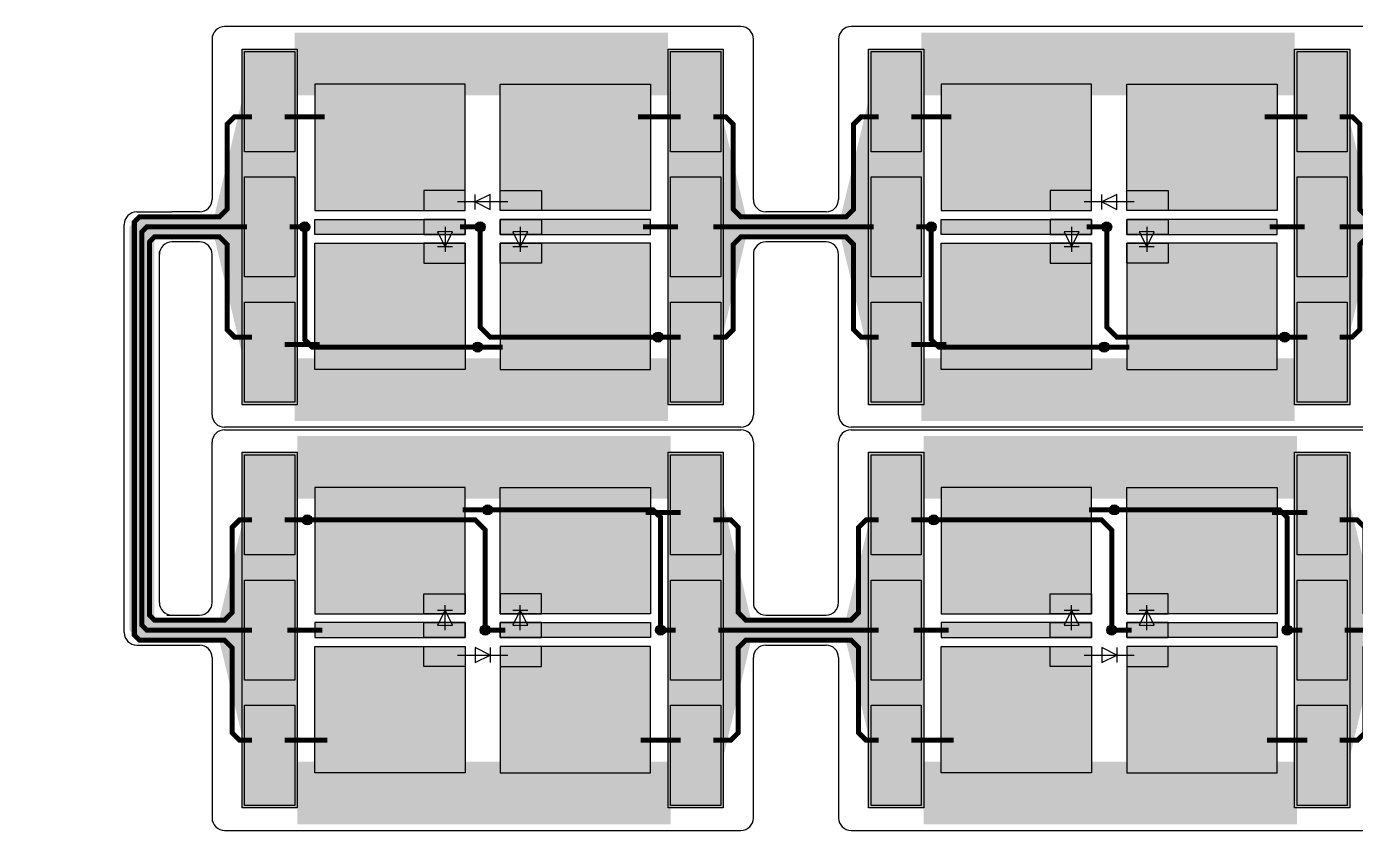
# Model space of a CAD drawing. Extents: x 1822 to 2392, y 725 to 1125.
# Drawn here: x 1884.5 to 1937.5, y 853.3 to 885.4 of the extents above; entities that cross this region are included whole.
import ezdxf

# ---------------------------------------------------------------- set-up
doc = ezdxf.new("R2010")
doc.units = 0
doc.header["$LTSCALE"] = 0.2
for name, color, linetype in [('BS', 1, 'CONTINUOUS'), ('Durchsteiger', 3, 'CONTINUOUS'), ('LED', 7, 'CONTINUOUS'), ('LS', 5, 'CONTINUOUS'), ('Rand', 6, 'CONTINUOUS')]:
    doc.layers.add(name, color=color, linetype=linetype)

msp = doc.modelspace()

# ---------------------------------------------------------------- hatches: boundary and pattern name
at = {"layer": 'BS'}
h = msp.add_hatch(color=256, dxfattribs=at)
h.paths.add_polyline_path([(1893.2, 870.4), (1895.2, 870.4), (1895.2, 874.4), (1893.2, 874.4)])
h.paths.add_polyline_path([(1893.2, 875.4), (1895.2, 875.4), (1895.2, 879.4), (1893.2, 879.4)])
h.paths.add_polyline_path([(1893.2, 880.4), (1895.2, 880.4), (1895.2, 884.4), (1893.2, 884.4)])
h = msp.add_hatch(color=256, dxfattribs=at)
h.paths.add_polyline_path([(1910.2, 870.4), (1912.2, 870.4), (1912.2, 874.4), (1910.2, 874.4)])
h.paths.add_polyline_path([(1910.2, 875.4), (1912.2, 875.4), (1912.2, 879.4), (1910.2, 879.4)])
h.paths.add_polyline_path([(1910.2, 880.4), (1912.2, 880.4), (1912.2, 884.4), (1910.2, 884.4)])
h = msp.add_hatch(color=256, dxfattribs=at)
h.paths.add_polyline_path([(1918.2, 870.4), (1920.2, 870.4), (1920.2, 874.4), (1918.2, 874.4)])
h.paths.add_polyline_path([(1918.2, 875.4), (1920.2, 875.4), (1920.2, 879.4), (1918.2, 879.4)])
h.paths.add_polyline_path([(1918.2, 880.4), (1920.2, 880.4), (1920.2, 884.4), (1918.2, 884.4)])
h = msp.add_hatch(color=256, dxfattribs=at)
h.paths.add_polyline_path([(1935.2, 870.4), (1937.2, 870.4), (1937.2, 874.4), (1935.2, 874.4)])
h.paths.add_polyline_path([(1935.2, 875.4), (1937.2, 875.4), (1937.2, 879.4), (1935.2, 879.4)])
h.paths.add_polyline_path([(1935.2, 880.4), (1937.2, 880.4), (1937.2, 884.4), (1935.2, 884.4)])
h = msp.add_hatch(color=256, dxfattribs=at)
h.paths.add_polyline_path([(1909.4, 871.7), (1909.4, 876.75), (1905.05, 876.75), (1905.05, 875.95), (1903.4, 875.95), (1903.4, 871.7)])
h.paths.add_polyline_path([(1909.4, 877.1), (1909.4, 877.7), (1905.05, 877.7), (1905.05, 877.1)])
h.paths.add_polyline_path([(1909.4, 878.05), (1909.4, 883.1), (1903.4, 883.1), (1903.4, 878.85), (1905.05, 878.85), (1905.05, 878.05)])
h.paths.add_polyline_path([(1900.35, 878.05), (1900.35, 878.85), (1902, 878.85), (1902, 883.1), (1896, 883.1), (1896, 878.05)])
h.paths.add_polyline_path([(1900.35, 877.1), (1900.35, 877.7), (1896, 877.7), (1896, 877.1)])
h.paths.add_polyline_path([(1902, 871.7), (1902, 875.95), (1900.35, 875.95), (1900.35, 876.75), (1896, 876.75), (1896, 871.7)])
h.paths.add_polyline_path([(1902, 875.95), (1902, 876.75), (1901.275, 876.75), (1901.2, 876.6), (1901.125, 876.75), (1900.35, 876.75), (1900.35, 875.95)], flags=17)
h.paths.add_polyline_path([(1902, 877.1), (1902, 877.7), (1900.35, 877.7), (1900.35, 877.1), (1900.95, 877.1), (1900.9, 877.2), (1901.5, 877.2), (1901.45, 877.1)])
h.paths.add_polyline_path([(1902, 878.05), (1902, 878.85), (1900.35, 878.85), (1900.35, 878.05)], flags=17)
h.paths.add_polyline_path([(1905.05, 878.05), (1905.05, 878.85), (1903.4, 878.85), (1903.4, 878.05)], flags=16)
h.paths.add_polyline_path([(1905.05, 877.1), (1905.05, 877.7), (1903.4, 877.7), (1903.4, 877.1), (1903.95, 877.1), (1903.9, 877.2), (1904.5, 877.2), (1904.45, 877.1)])
h.paths.add_polyline_path([(1905.05, 875.95), (1905.05, 876.75), (1904.275, 876.75), (1904.2, 876.6), (1904.125, 876.75), (1903.4, 876.75), (1903.4, 875.95)], flags=17)
h = msp.add_hatch(color=256, dxfattribs=at)
h.paths.add_polyline_path([(1934.4, 871.7), (1934.4, 876.75), (1930.05, 876.75), (1930.05, 875.95), (1928.4, 875.95), (1928.4, 871.7)])
h.paths.add_polyline_path([(1934.4, 877.1), (1934.4, 877.7), (1930.05, 877.7), (1930.05, 877.1)])
h.paths.add_polyline_path([(1934.4, 878.05), (1934.4, 883.1), (1928.4, 883.1), (1928.4, 878.85), (1930.05, 878.85), (1930.05, 878.05)])
h.paths.add_polyline_path([(1925.35, 878.05), (1925.35, 878.85), (1927, 878.85), (1927, 883.1), (1921, 883.1), (1921, 878.05)])
h.paths.add_polyline_path([(1925.35, 877.1), (1925.35, 877.7), (1921, 877.7), (1921, 877.1)])
h.paths.add_polyline_path([(1927, 871.7), (1927, 875.95), (1925.35, 875.95), (1925.35, 876.75), (1921, 876.75), (1921, 871.7)])
h.paths.add_polyline_path([(1927, 875.95), (1927, 876.75), (1926.275, 876.75), (1926.2, 876.6), (1926.125, 876.75), (1925.35, 876.75), (1925.35, 875.95)], flags=17)
h.paths.add_polyline_path([(1927, 877.1), (1927, 877.7), (1925.35, 877.7), (1925.35, 877.1), (1925.95, 877.1), (1925.9, 877.2), (1926.5, 877.2), (1926.45, 877.1)])
h.paths.add_polyline_path([(1927, 878.05), (1927, 878.85), (1925.35, 878.85), (1925.35, 878.05)], flags=17)
h.paths.add_polyline_path([(1930.05, 878.05), (1930.05, 878.85), (1928.4, 878.85), (1928.4, 878.05)], flags=16)
h.paths.add_polyline_path([(1930.05, 877.1), (1930.05, 877.7), (1928.4, 877.7), (1928.4, 877.1), (1928.95, 877.1), (1928.9, 877.2), (1929.5, 877.2), (1929.45, 877.1)])
h.paths.add_polyline_path([(1930.05, 875.95), (1930.05, 876.75), (1929.275, 876.75), (1929.2, 876.6), (1929.125, 876.75), (1928.4, 876.75), (1928.4, 875.95)], flags=17)
h = msp.add_hatch(color=256, dxfattribs=at)
h.paths.add_polyline_path([(1895.2, 868.3), (1893.2, 868.3), (1893.2, 864.3), (1895.2, 864.3)])
h.paths.add_polyline_path([(1895.2, 863.3), (1893.2, 863.3), (1893.2, 859.3), (1895.2, 859.3)])
h.paths.add_polyline_path([(1895.2, 858.3), (1893.2, 858.3), (1893.2, 854.3), (1895.2, 854.3)])
h = msp.add_hatch(color=256, dxfattribs=at)
h.paths.add_polyline_path([(1912.2, 868.3), (1910.2, 868.3), (1910.2, 864.3), (1912.2, 864.3)])
h.paths.add_polyline_path([(1912.2, 863.3), (1910.2, 863.3), (1910.2, 859.3), (1912.2, 859.3)])
h.paths.add_polyline_path([(1912.2, 858.3), (1910.2, 858.3), (1910.2, 854.3), (1912.2, 854.3)])
h = msp.add_hatch(color=256, dxfattribs=at)
h.paths.add_polyline_path([(1920.2, 868.3), (1918.2, 868.3), (1918.2, 864.3), (1920.2, 864.3)])
h.paths.add_polyline_path([(1920.2, 863.3), (1918.2, 863.3), (1918.2, 859.3), (1920.2, 859.3)])
h.paths.add_polyline_path([(1920.2, 858.3), (1918.2, 858.3), (1918.2, 854.3), (1920.2, 854.3)])
h = msp.add_hatch(color=256, dxfattribs=at)
h.paths.add_polyline_path([(1937.2, 868.3), (1935.2, 868.3), (1935.2, 864.3), (1937.2, 864.3)])
h.paths.add_polyline_path([(1937.2, 863.3), (1935.2, 863.3), (1935.2, 859.3), (1937.2, 859.3)])
h.paths.add_polyline_path([(1937.2, 858.3), (1935.2, 858.3), (1935.2, 854.3), (1937.2, 854.3)])
h = msp.add_hatch(color=256, dxfattribs=at)
h.paths.add_polyline_path([(1896, 867), (1896, 861.95), (1900.35, 861.95), (1900.35, 862.75), (1902, 862.75), (1902, 867)])
h.paths.add_polyline_path([(1896, 861.6), (1896, 861), (1900.35, 861), (1900.35, 861.6)])
h.paths.add_polyline_path([(1896, 860.65), (1896, 855.6), (1902, 855.6), (1902, 859.85), (1900.35, 859.85), (1900.35, 860.65)])
h.paths.add_polyline_path([(1905.05, 860.65), (1905.05, 859.85), (1903.4, 859.85), (1903.4, 855.6), (1909.4, 855.6), (1909.4, 860.65)])
h.paths.add_polyline_path([(1905.05, 861.6), (1905.05, 861), (1909.4, 861), (1909.4, 861.6)])
h.paths.add_polyline_path([(1903.4, 867), (1903.4, 862.75), (1905.05, 862.75), (1905.05, 861.95), (1909.4, 861.95), (1909.4, 867)])
h.paths.add_polyline_path([(1903.4, 862.75), (1903.4, 861.95), (1904.125, 861.95), (1904.2, 862.1), (1904.275, 861.95), (1905.05, 861.95), (1905.05, 862.75)], flags=17)
h.paths.add_polyline_path([(1903.4, 861.6), (1903.4, 861), (1905.05, 861), (1905.05, 861.6), (1904.45, 861.6), (1904.5, 861.5), (1903.9, 861.5), (1903.95, 861.6)])
h.paths.add_polyline_path([(1903.4, 860.65), (1903.4, 859.85), (1905.05, 859.85), (1905.05, 860.65)], flags=17)
h.paths.add_polyline_path([(1900.35, 860.65), (1900.35, 859.85), (1902, 859.85), (1902, 860.65)], flags=16)
h.paths.add_polyline_path([(1900.35, 861.6), (1900.35, 861), (1902, 861), (1902, 861.6), (1901.45, 861.6), (1901.5, 861.5), (1900.9, 861.5), (1900.95, 861.6)])
h.paths.add_polyline_path([(1900.35, 862.75), (1900.35, 861.95), (1901.125, 861.95), (1901.2, 862.1), (1901.275, 861.95), (1902, 861.95), (1902, 862.75)], flags=17)
h = msp.add_hatch(color=256, dxfattribs=at)
h.paths.add_polyline_path([(1921, 867), (1921, 861.95), (1925.35, 861.95), (1925.35, 862.75), (1927, 862.75), (1927, 867)])
h.paths.add_polyline_path([(1921, 861.6), (1921, 861), (1925.35, 861), (1925.35, 861.6)])
h.paths.add_polyline_path([(1921, 860.65), (1921, 855.6), (1927, 855.6), (1927, 859.85), (1925.35, 859.85), (1925.35, 860.65)])
h.paths.add_polyline_path([(1930.05, 860.65), (1930.05, 859.85), (1928.4, 859.85), (1928.4, 855.6), (1934.4, 855.6), (1934.4, 860.65)])
h.paths.add_polyline_path([(1930.05, 861.6), (1930.05, 861), (1934.4, 861), (1934.4, 861.6)])
h.paths.add_polyline_path([(1928.4, 867), (1928.4, 862.75), (1930.05, 862.75), (1930.05, 861.95), (1934.4, 861.95), (1934.4, 867)])
h.paths.add_polyline_path([(1928.4, 862.75), (1928.4, 861.95), (1929.125, 861.95), (1929.2, 862.1), (1929.275, 861.95), (1930.05, 861.95), (1930.05, 862.75)], flags=17)
h.paths.add_polyline_path([(1928.4, 861.6), (1928.4, 861), (1930.05, 861), (1930.05, 861.6), (1929.45, 861.6), (1929.5, 861.5), (1928.9, 861.5), (1928.95, 861.6)])
h.paths.add_polyline_path([(1928.4, 860.65), (1928.4, 859.85), (1930.05, 859.85), (1930.05, 860.65)], flags=17)
h.paths.add_polyline_path([(1925.35, 860.65), (1925.35, 859.85), (1927, 859.85), (1927, 860.65)], flags=16)
h.paths.add_polyline_path([(1925.35, 861.6), (1925.35, 861), (1927, 861), (1927, 861.6), (1926.45, 861.6), (1926.5, 861.5), (1925.9, 861.5), (1925.95, 861.6)])
h.paths.add_polyline_path([(1925.35, 862.75), (1925.35, 861.95), (1926.125, 861.95), (1926.2, 862.1), (1926.275, 861.95), (1927, 861.95), (1927, 862.75)], flags=17)
at = {"layer": 'Durchsteiger'}
for points in [[(1895.6, 877.2, 1), (1895.6, 877.6, 1)], [(1902.6, 877.2, 1), (1902.6, 877.6, 1)], [(1920.6, 877.2, 1), (1920.6, 877.6, 1)], [(1927.6, 877.2, 1), (1927.6, 877.6, 1)], [(1902.5, 872.4, 1), (1902.5, 872.8, 1)], [(1909.7, 872.8, 1), (1909.7, 873.2, 1)], [(1927.5, 872.4, 1), (1927.5, 872.8, 1)], [(1934.7, 872.8, 1), (1934.7, 873.2, 1)], [(1895.7, 865.9, 1), (1895.7, 865.5, 1)], [(1902.9, 866.3, 1), (1902.9, 865.9, 1)], [(1920.7, 865.9, 1), (1920.7, 865.5, 1)], [(1927.9, 866.3, 1), (1927.9, 865.9, 1)], [(1902.8, 861.5, 1), (1902.8, 861.1, 1)], [(1909.8, 861.5, 1), (1909.8, 861.1, 1)], [(1927.8, 861.5, 1), (1927.8, 861.1, 1)], [(1934.8, 861.5, 1), (1934.8, 861.1, 1)]]:
    msp.add_hatch(color=256, dxfattribs=at).paths.add_polyline_path(points)
at = {"layer": 'LS'}
for points in [[(1895.3, 884.5), (1893.1, 884.5), (1893.1, 870.3), (1895.3, 870.3)], [(1912.3, 884.5), (1910.1, 884.5), (1910.1, 870.3), (1912.3, 870.3)], [(1920.3, 884.5), (1918.1, 884.5), (1918.1, 870.3), (1920.3, 870.3)], [(1937.3, 884.5), (1935.1, 884.5), (1935.1, 870.3), (1937.3, 870.3)], [(1895.3, 868.4), (1893.1, 868.4), (1893.1, 854.2), (1895.3, 854.2)], [(1912.3, 868.4), (1910.1, 868.4), (1910.1, 854.2), (1912.3, 854.2)], [(1920.3, 868.4), (1918.1, 868.4), (1918.1, 854.2), (1920.3, 854.2)], [(1937.3, 868.4), (1935.1, 868.4), (1935.1, 854.2), (1937.3, 854.2)]]:
    msp.add_hatch(color=256, dxfattribs=at).paths.add_polyline_path(points)

# ---------------------------------------------------------------- linework, layer by layer
at = {"layer": 'BS'}
for p, q in [((1902.8, 877.4), (1902.6, 877.4)), ((1902.7, 877.5), (1902.7, 877.3)), ((1927.8, 877.4), (1927.6, 877.4)), ((1927.7, 877.5), (1927.7, 877.3)), ((1902.6, 861.3), (1902.8, 861.3)), ((1902.7, 861.2), (1902.7, 861.4)), ((1927.6, 861.3), (1927.8, 861.3)), ((1927.7, 861.2), (1927.7, 861.4))]:
    msp.add_line(p, q, dxfattribs=at)
for points in [[(1895.2, 884.4), (1895.2, 880.4), (1893.2, 880.4), (1893.2, 884.4)], [(1912.2, 884.4), (1912.2, 880.4), (1910.2, 880.4), (1910.2, 884.4)], [(1920.2, 884.4), (1920.2, 880.4), (1918.2, 880.4), (1918.2, 884.4)], [(1937.2, 884.4), (1937.2, 880.4), (1935.2, 880.4), (1935.2, 884.4)], [(1902, 878.05), (1902, 883.1), (1896, 883.1), (1896, 878.05)], [(1903.4, 878.05), (1903.4, 883.1), (1909.4, 883.1), (1909.4, 878.05)], [(1927, 878.05), (1927, 883.1), (1921, 883.1), (1921, 878.05)], [(1928.4, 878.05), (1928.4, 883.1), (1934.4, 883.1), (1934.4, 878.05)], [(1895.2, 879.4), (1895.2, 875.4), (1893.2, 875.4), (1893.2, 879.4)], [(1912.2, 879.4), (1912.2, 875.4), (1910.2, 875.4), (1910.2, 879.4)], [(1920.2, 879.4), (1920.2, 875.4), (1918.2, 875.4), (1918.2, 879.4)], [(1937.2, 879.4), (1937.2, 875.4), (1935.2, 875.4), (1935.2, 879.4)], [(1900.35, 878.85), (1900.35, 878.05), (1902, 878.05), (1902, 878.85)], [(1905.05, 878.85), (1905.05, 878.05), (1903.4, 878.05), (1903.4, 878.85)], [(1925.35, 878.85), (1925.35, 878.05), (1927, 878.05), (1927, 878.85)], [(1930.05, 878.85), (1930.05, 878.05), (1928.4, 878.05), (1928.4, 878.85)], [(1902, 877.7), (1902, 877.1), (1896, 877.1), (1896, 877.7)], [(1900.35, 877.7), (1900.35, 877.1), (1902, 877.1), (1902, 877.7)], [(1905.05, 877.7), (1905.05, 877.1), (1903.4, 877.1), (1903.4, 877.7)], [(1903.4, 877.7), (1903.4, 877.1), (1909.4, 877.1), (1909.4, 877.7)], [(1927, 877.7), (1927, 877.1), (1921, 877.1), (1921, 877.7)], [(1925.35, 877.7), (1925.35, 877.1), (1927, 877.1), (1927, 877.7)], [(1930.05, 877.7), (1930.05, 877.1), (1928.4, 877.1), (1928.4, 877.7)], [(1928.4, 877.7), (1928.4, 877.1), (1934.4, 877.1), (1934.4, 877.7)], [(1902, 876.75), (1902, 871.7), (1896, 871.7), (1896, 876.75)], [(1900.35, 876.75), (1900.35, 875.95), (1902, 875.95), (1902, 876.75)], [(1905.05, 876.75), (1905.05, 875.95), (1903.4, 875.95), (1903.4, 876.75)], [(1903.4, 876.75), (1903.4, 871.7), (1909.4, 871.7), (1909.4, 876.75)], [(1927, 876.75), (1927, 871.7), (1921, 871.7), (1921, 876.75)], [(1925.35, 876.75), (1925.35, 875.95), (1927, 875.95), (1927, 876.75)], [(1930.05, 876.75), (1930.05, 875.95), (1928.4, 875.95), (1928.4, 876.75)], [(1928.4, 876.75), (1928.4, 871.7), (1934.4, 871.7), (1934.4, 876.75)], [(1895.2, 874.4), (1895.2, 870.4), (1893.2, 870.4), (1893.2, 874.4)], [(1912.2, 874.4), (1912.2, 870.4), (1910.2, 870.4), (1910.2, 874.4)], [(1920.2, 874.4), (1920.2, 870.4), (1918.2, 870.4), (1918.2, 874.4)], [(1937.2, 874.4), (1937.2, 870.4), (1935.2, 870.4), (1935.2, 874.4)], [(1893.2, 864.3), (1893.2, 868.3), (1895.2, 868.3), (1895.2, 864.3)], [(1910.2, 864.3), (1910.2, 868.3), (1912.2, 868.3), (1912.2, 864.3)], [(1918.2, 864.3), (1918.2, 868.3), (1920.2, 868.3), (1920.2, 864.3)], [(1935.2, 864.3), (1935.2, 868.3), (1937.2, 868.3), (1937.2, 864.3)], [(1902, 861.95), (1902, 867), (1896, 867), (1896, 861.95)], [(1903.4, 861.95), (1903.4, 867), (1909.4, 867), (1909.4, 861.95)], [(1927, 861.95), (1927, 867), (1921, 867), (1921, 861.95)], [(1928.4, 861.95), (1928.4, 867), (1934.4, 867), (1934.4, 861.95)], [(1893.2, 859.3), (1893.2, 863.3), (1895.2, 863.3), (1895.2, 859.3)], [(1910.2, 859.3), (1910.2, 863.3), (1912.2, 863.3), (1912.2, 859.3)], [(1918.2, 859.3), (1918.2, 863.3), (1920.2, 863.3), (1920.2, 859.3)], [(1935.2, 859.3), (1935.2, 863.3), (1937.2, 863.3), (1937.2, 859.3)], [(1900.35, 861.95), (1900.35, 862.75), (1902, 862.75), (1902, 861.95)], [(1905.05, 861.95), (1905.05, 862.75), (1903.4, 862.75), (1903.4, 861.95)], [(1925.35, 861.95), (1925.35, 862.75), (1927, 862.75), (1927, 861.95)], [(1930.05, 861.95), (1930.05, 862.75), (1928.4, 862.75), (1928.4, 861.95)], [(1902, 861), (1902, 861.6), (1896, 861.6), (1896, 861)], [(1900.35, 861), (1900.35, 861.6), (1902, 861.6), (1902, 861)], [(1905.05, 861), (1905.05, 861.6), (1903.4, 861.6), (1903.4, 861)], [(1903.4, 861), (1903.4, 861.6), (1909.4, 861.6), (1909.4, 861)], [(1927, 861), (1927, 861.6), (1921, 861.6), (1921, 861)], [(1925.35, 861), (1925.35, 861.6), (1927, 861.6), (1927, 861)], [(1930.05, 861), (1930.05, 861.6), (1928.4, 861.6), (1928.4, 861)], [(1928.4, 861), (1928.4, 861.6), (1934.4, 861.6), (1934.4, 861)], [(1902, 860.65), (1902, 855.6), (1896, 855.6), (1896, 860.65)], [(1900.35, 859.85), (1900.35, 860.65), (1902, 860.65), (1902, 859.85)], [(1905.05, 859.85), (1905.05, 860.65), (1903.4, 860.65), (1903.4, 859.85)], [(1903.4, 860.65), (1903.4, 855.6), (1909.4, 855.6), (1909.4, 860.65)], [(1927, 860.65), (1927, 855.6), (1921, 855.6), (1921, 860.65)], [(1925.35, 859.85), (1925.35, 860.65), (1927, 860.65), (1927, 859.85)], [(1930.05, 859.85), (1930.05, 860.65), (1928.4, 860.65), (1928.4, 859.85)], [(1928.4, 860.65), (1928.4, 855.6), (1934.4, 855.6), (1934.4, 860.65)], [(1893.2, 854.3), (1893.2, 858.3), (1895.2, 858.3), (1895.2, 854.3)], [(1910.2, 854.3), (1910.2, 858.3), (1912.2, 858.3), (1912.2, 854.3)], [(1918.2, 854.3), (1918.2, 858.3), (1920.2, 858.3), (1920.2, 854.3)], [(1935.2, 854.3), (1935.2, 858.3), (1937.2, 858.3), (1937.2, 854.3)]]:
    msp.add_lwpolyline(points, close=True, dxfattribs=at)
at = {"layer": 'BS', "const_width": 0.2}
for points in [[(1893.5, 881.8), (1892.8, 881.8), (1892.5, 881.5), (1892.5, 878.1), (1892.2, 877.8), (1890.3, 877.8)], [(1896.4, 881.8), (1894.8, 881.8)], [(1910.6, 881.8), (1908.9, 881.8)], [(1915.3, 877.8), (1913, 877.8), (1912.7, 878.1), (1912.7, 881.5), (1912.4, 881.8), (1911.9, 881.8)], [(1918.5, 881.8), (1917.8, 881.8), (1917.5, 881.5), (1917.5, 878.1), (1917.2, 877.8), (1915.3, 877.8)], [(1921.4, 881.8), (1919.8, 881.8)], [(1935.6, 881.8), (1933.9, 881.8)], [(1940.3, 877.8), (1938, 877.8), (1937.7, 878.1), (1937.7, 881.5), (1937.4, 881.8), (1936.9, 881.8)], [(1890.3, 860.9), (1889, 860.9), (1888.8, 861.1), (1888.8, 877.6), (1889, 877.8), (1890.3, 877.8)], [(1890.3, 861.3), (1889.3, 861.3), (1889.1, 861.5), (1889.1, 877.2), (1889.3, 877.4), (1890.3, 877.4)], [(1890.3, 861.7), (1889.6, 861.7), (1889.4, 861.9), (1889.4, 876.8), (1889.6, 877), (1890.3, 877)], [(1893.3, 877.4), (1890.3, 877.4)], [(1893.5, 873), (1892.8, 873), (1892.5, 873.3), (1892.5, 876.7), (1892.2, 877), (1890.3, 877)], [(1895.5, 877.4), (1895, 877.4)], [(1902.5, 877.4), (1901.8, 877.4)], [(1910.5, 877.4), (1909.1, 877.4)], [(1915.3, 877.4), (1911.9, 877.4)], [(1915.3, 877), (1913, 877), (1912.7, 876.7), (1912.7, 873.3), (1912.4, 873), (1911.9, 873)], [(1918.3, 877.4), (1915.3, 877.4)], [(1918.5, 873), (1917.8, 873), (1917.5, 873.3), (1917.5, 876.7), (1917.2, 877), (1915.3, 877)], [(1920.5, 877.4), (1920, 877.4)], [(1927.5, 877.4), (1926.8, 877.4)], [(1935.5, 877.4), (1934.1, 877.4)], [(1940.3, 877.4), (1936.9, 877.4)], [(1940.3, 877), (1938, 877), (1937.7, 876.7), (1937.7, 873.3), (1937.4, 873), (1936.9, 873)], [(1896.2, 872.7), (1894.8, 872.7)], [(1909.8, 873), (1910.6, 873)], [(1921.2, 872.7), (1919.8, 872.7)], [(1934.8, 873), (1935.6, 873)], [(1903.5, 872.6), (1902.6, 872.6)], [(1928.5, 872.6), (1927.6, 872.6)], [(1901.9, 866.1), (1902.8, 866.1)], [(1909.2, 866), (1910.6, 866)], [(1926.9, 866.1), (1927.8, 866.1)], [(1934.2, 866), (1935.6, 866)], [(1890.1, 861.7), (1892.4, 861.7), (1892.7, 862), (1892.7, 865.4), (1893, 865.7), (1893.5, 865.7)], [(1895.6, 865.7), (1894.8, 865.7)], [(1911.9, 865.7), (1912.6, 865.7), (1912.9, 865.4), (1912.9, 862), (1913.2, 861.7), (1915.1, 861.7)], [(1915.1, 861.7), (1917.4, 861.7), (1917.7, 862), (1917.7, 865.4), (1918, 865.7), (1918.5, 865.7)], [(1920.6, 865.7), (1919.8, 865.7)], [(1936.9, 865.7), (1937.6, 865.7), (1937.9, 865.4), (1937.9, 862), (1938.2, 861.7), (1940.1, 861.7)], [(1890.1, 861.3), (1893.5, 861.3)], [(1894.9, 861.3), (1896.3, 861.3)], [(1902.9, 861.3), (1903.6, 861.3)], [(1909.9, 861.3), (1910.4, 861.3)], [(1912.1, 861.3), (1915.1, 861.3)], [(1915.1, 861.3), (1918.5, 861.3)], [(1919.9, 861.3), (1921.3, 861.3)], [(1927.9, 861.3), (1928.6, 861.3)], [(1934.9, 861.3), (1935.4, 861.3)], [(1937.1, 861.3), (1940.1, 861.3)], [(1890.1, 860.9), (1892.4, 860.9), (1892.7, 860.6), (1892.7, 857.2), (1893, 856.9), (1893.5, 856.9)], [(1911.9, 856.9), (1912.6, 856.9), (1912.9, 857.2), (1912.9, 860.6), (1913.2, 860.9), (1915.1, 860.9)], [(1915.1, 860.9), (1917.4, 860.9), (1917.7, 860.6), (1917.7, 857.2), (1918, 856.9), (1918.5, 856.9)], [(1936.9, 856.9), (1937.6, 856.9), (1937.9, 857.2), (1937.9, 860.6), (1938.2, 860.9), (1940.1, 860.9)], [(1894.8, 856.9), (1896.5, 856.9)], [(1909, 856.9), (1910.6, 856.9)], [(1919.8, 856.9), (1921.5, 856.9)], [(1934, 856.9), (1935.6, 856.9)]]:
    msp.add_lwpolyline(points, dxfattribs=at)
at = {"layer": 'Durchsteiger'}
for centre in [(1895.6, 877.4), (1902.6, 877.4), (1920.6, 877.4), (1927.6, 877.4), (1902.5, 872.6), (1909.7, 873), (1927.5, 872.6), (1934.7, 873), (1895.7, 865.7), (1902.9, 866.1), (1920.7, 865.7), (1927.9, 866.1), (1902.8, 861.3), (1909.8, 861.3), (1927.8, 861.3), (1934.8, 861.3)]:
    msp.add_circle(centre, 0.2, dxfattribs=at)
at = {"layer": 'LED'}
for p, q in [((1903, 878.7), (1902.4, 878.4)), ((1902.4, 878.1), (1902.4, 878.7)), ((1903, 878.1), (1903, 878.7)), ((1928, 878.7), (1927.4, 878.4)), ((1927.4, 878.1), (1927.4, 878.7)), ((1928, 878.1), (1928, 878.7)), ((1903.7, 878.4), (1901.7, 878.4)), ((1902.4, 878.4), (1903, 878.1)), ((1928.7, 878.4), (1926.7, 878.4)), ((1927.4, 878.4), (1928, 878.1)), ((1901.5, 877.2), (1900.9, 877.2)), ((1900.9, 877.2), (1901.2, 876.6)), ((1901.2, 877.4), (1901.2, 876.4)), ((1901.2, 876.6), (1901.5, 877.2)), ((1904.5, 877.2), (1903.9, 877.2)), ((1903.9, 877.2), (1904.2, 876.6)), ((1904.2, 877.4), (1904.2, 876.4)), ((1904.2, 876.6), (1904.5, 877.2)), ((1926.5, 877.2), (1925.9, 877.2)), ((1925.9, 877.2), (1926.2, 876.6)), ((1926.2, 877.4), (1926.2, 876.4)), ((1926.2, 876.6), (1926.5, 877.2)), ((1929.5, 877.2), (1928.9, 877.2)), ((1928.9, 877.2), (1929.2, 876.6)), ((1929.2, 877.4), (1929.2, 876.4)), ((1929.2, 876.6), (1929.5, 877.2)), ((1901.5, 876.6), (1900.9, 876.6)), ((1904.5, 876.6), (1903.9, 876.6)), ((1926.5, 876.6), (1925.9, 876.6)), ((1929.5, 876.6), (1928.9, 876.6)), ((1901.2, 861.3), (1901.2, 862.3)), ((1904.2, 861.3), (1904.2, 862.3)), ((1926.2, 861.3), (1926.2, 862.3)), ((1929.2, 861.3), (1929.2, 862.3)), ((1901.2, 862.1), (1900.9, 861.5)), ((1900.9, 862.1), (1901.5, 862.1)), ((1901.5, 861.5), (1901.2, 862.1)), ((1904.2, 862.1), (1903.9, 861.5)), ((1903.9, 862.1), (1904.5, 862.1)), ((1904.5, 861.5), (1904.2, 862.1)), ((1926.2, 862.1), (1925.9, 861.5)), ((1925.9, 862.1), (1926.5, 862.1)), ((1926.5, 861.5), (1926.2, 862.1)), ((1929.2, 862.1), (1928.9, 861.5)), ((1928.9, 862.1), (1929.5, 862.1)), ((1929.5, 861.5), (1929.2, 862.1)), ((1900.9, 861.5), (1901.5, 861.5)), ((1903.9, 861.5), (1904.5, 861.5)), ((1925.9, 861.5), (1926.5, 861.5)), ((1928.9, 861.5), (1929.5, 861.5)), ((1902.4, 860.6), (1902.4, 860)), ((1903, 860.3), (1902.4, 860.6)), ((1903, 860.6), (1903, 860)), ((1927.4, 860.6), (1927.4, 860)), ((1928, 860.3), (1927.4, 860.6)), ((1928, 860.6), (1928, 860)), ((1901.7, 860.3), (1903.7, 860.3)), ((1902.4, 860), (1903, 860.3)), ((1926.7, 860.3), (1928.7, 860.3)), ((1927.4, 860), (1928, 860.3))]:
    msp.add_line(p, q, dxfattribs=at)
at = {"layer": 'LS'}
for points, const_width in [([(1910.1, 883.9), (1895.2, 883.9)], 2.5), ([(1935.1, 883.9), (1920.2, 883.9)], 2.5), ([(1890.3, 861.3), (1889.3, 861.3), (1889.1, 861.5), (1889.1, 877.2), (1889.3, 877.4), (1890.3, 877.4)], 1), ([(1892, 877.4), (1890.3, 877.4)], 0.9), ([(1915.3, 877.4), (1913.2, 877.4)], 0.9), ([(1917, 877.4), (1915.3, 877.4)], 0.9), ([(1902.4, 872.6), (1895.9, 872.6), (1895.6, 872.9), (1895.6, 877.1), (1895.6, 877.3)], 0.2), ([(1909.6, 873), (1907.5, 873), (1903, 873), (1902.6, 873.4), (1902.6, 877.3)], 0.2), ([(1927.4, 872.6), (1920.9, 872.6), (1920.6, 872.9), (1920.6, 877.1), (1920.6, 877.3)], 0.2), ([(1934.6, 873), (1932.5, 873), (1928, 873), (1927.6, 873.4), (1927.6, 877.3)], 0.2), ([(1910.1, 870.9), (1895.2, 870.9)], 2.5), ([(1935.1, 870.9), (1920.2, 870.9)], 2.5), ([(1895.3, 867.8), (1910.2, 867.8)], 2.5), ([(1920.3, 867.8), (1935.2, 867.8)], 2.5), ([(1903, 866.1), (1909.5, 866.1), (1909.8, 865.8), (1909.8, 861.6), (1909.8, 861.4)], 0.2), ([(1928, 866.1), (1934.5, 866.1), (1934.8, 865.8), (1934.8, 861.6), (1934.8, 861.4)], 0.2), ([(1895.8, 865.7), (1897.9, 865.7), (1902.4, 865.7), (1902.8, 865.3), (1902.8, 861.4)], 0.2), ([(1920.8, 865.7), (1922.9, 865.7), (1927.4, 865.7), (1927.8, 865.3), (1927.8, 861.4)], 0.2), ([(1890.1, 861.3), (1892.2, 861.3)], 0.9), ([(1913.4, 861.3), (1915.1, 861.3)], 0.9), ([(1915.1, 861.3), (1917.2, 861.3)], 0.9), ([(1895.3, 854.8), (1910.2, 854.8)], 2.5), ([(1920.3, 854.8), (1935.2, 854.8)], 2.5)]:
    msp.add_lwpolyline(points, dxfattribs=dict(at, const_width=const_width))
for points in [[(1892, 877.4, 0.9, 11, 0), (1893.2, 877.4, 15, 15, 0)], [(1913.2, 877.4, 0.9, 11, 0), (1912, 877.4, 15, 15, 0)], [(1917, 877.4, 0.9, 11, 0), (1918.2, 877.4, 15, 15, 0)], [(1938.2, 877.4, 0.9, 11, 0), (1937, 877.4, 15, 15, 0)], [(1942, 877.4, 0.9, 11, 0), (1943.2, 877.4, 15, 15, 0)], [(1892.2, 861.3, 0.9, 11, 0), (1893.4, 861.3, 15, 15, 0)], [(1913.4, 861.3, 0.9, 11, 0), (1912.2, 861.3, 15, 15, 0)], [(1917.2, 861.3, 0.9, 11, 0), (1918.4, 861.3, 15, 15, 0)], [(1938.4, 861.3, 0.9, 11, 0), (1937.2, 861.3, 15, 15, 0)], [(1942.2, 861.3, 0.9, 11, 0), (1943.4, 861.3, 15, 15, 0)]]:
    msp.add_lwpolyline(points, format="xyseb", dxfattribs=at)
for points in [[(1895.3, 884.5), (1895.3, 870.3), (1893.1, 870.3), (1893.1, 884.5)], [(1912.3, 884.5), (1912.3, 870.3), (1910.1, 870.3), (1910.1, 884.5)], [(1920.3, 884.5), (1920.3, 870.3), (1918.1, 870.3), (1918.1, 884.5)], [(1937.3, 884.5), (1937.3, 870.3), (1935.1, 870.3), (1935.1, 884.5)], [(1893.1, 854.2), (1893.1, 868.4), (1895.3, 868.4), (1895.3, 854.2)], [(1910.1, 854.2), (1910.1, 868.4), (1912.3, 868.4), (1912.3, 854.2)], [(1918.1, 854.2), (1918.1, 868.4), (1920.3, 868.4), (1920.3, 854.2)], [(1935.1, 854.2), (1935.1, 868.4), (1937.3, 868.4), (1937.3, 854.2)]]:
    msp.add_lwpolyline(points, close=True, dxfattribs=at)
at = {"layer": 'Rand'}
for p, q in [((1913, 885.4), (1892.4, 885.4)), ((1938, 885.4), (1917.4, 885.4)), ((1891.9, 884.9), (1891.9, 878.5)), ((1913.5, 878.5), (1913.5, 884.9)), ((1916.9, 884.9), (1916.9, 878.5)), ((1888.9, 878), (1890.3, 878)), ((1891.4, 878), (1890.3, 878)), ((1891.4, 878), (1890.3, 878)), ((1915.3, 878), (1914, 878)), ((1915.3, 878), (1914, 878)), ((1916.4, 878), (1915.3, 878)), ((1916.4, 878), (1915.3, 878)), ((1888.4, 861.2), (1888.4, 877.5)), ((1890.3, 876.9), (1890.3, 876.9)), ((1891.4, 876.8), (1890.3, 876.8)), ((1891.4, 876.8), (1890.3, 876.8)), ((1915.3, 876.8), (1914, 876.8)), ((1915.3, 876.8), (1914, 876.8)), ((1916.4, 876.8), (1915.3, 876.8)), ((1916.4, 876.8), (1915.3, 876.8)), ((1889.8, 862.4), (1889.8, 876.4)), ((1891.9, 869.9), (1891.9, 876.3)), ((1913.5, 876.3), (1913.5, 869.9)), ((1916.9, 869.9), (1916.9, 876.3)), ((1913, 869.4), (1892.4, 869.4)), ((1892.4, 869.3), (1913, 869.3)), ((1938, 869.4), (1917.4, 869.4)), ((1917.4, 869.3), (1938, 869.3)), ((1891.9, 862.4), (1891.9, 868.8)), ((1913.5, 868.8), (1913.5, 862.4)), ((1916.9, 862.4), (1916.9, 868.8)), ((1890.1, 861.9), (1891.4, 861.9)), ((1890.1, 861.9), (1891.4, 861.9)), ((1890.3, 862.1), (1890.3, 862.1)), ((1914, 861.9), (1915.1, 861.9)), ((1914, 861.9), (1915.1, 861.9)), ((1915.1, 861.9), (1916.4, 861.9)), ((1915.1, 861.9), (1916.4, 861.9)), ((1888.9, 860.7), (1890.3, 860.7)), ((1890.1, 860.7), (1891.4, 860.7)), ((1890.1, 860.7), (1891.4, 860.7)), ((1914, 860.7), (1915.1, 860.7)), ((1914, 860.7), (1915.1, 860.7)), ((1915.1, 860.7), (1916.4, 860.7)), ((1915.1, 860.7), (1916.4, 860.7)), ((1891.9, 860.2), (1891.9, 853.8)), ((1913.5, 853.8), (1913.5, 860.2)), ((1916.9, 860.2), (1916.9, 853.8)), ((1892.4, 853.3), (1913, 853.3)), ((1917.4, 853.3), (1938, 853.3))]:
    msp.add_line(p, q, dxfattribs=at)
for centre, start, end in [((1892.4, 884.9), 90, 180), ((1913, 884.9), 0, 90), ((1917.4, 884.9), 90, 180), ((1891.4, 878.5), 270, 0), ((1914, 878.5), 180, 270), ((1916.4, 878.5), 270, 0), ((1888.9, 877.5), 90, 180), ((1890.3, 876.3), 90, 180), ((1891.4, 876.3), 0, 90), ((1914, 876.3), 90, 180), ((1916.4, 876.3), 0, 90), ((1892.4, 869.9), 180, 270), ((1913, 869.9), 270, 0), ((1917.4, 869.9), 180, 270), ((1892.4, 868.8), 90, 180), ((1913, 868.8), 0, 90), ((1917.4, 868.8), 90, 180), ((1890.3, 862.4), 180, 270), ((1891.4, 862.4), 270, 0), ((1914, 862.4), 180, 270), ((1916.4, 862.4), 270, 0), ((1888.9, 861.2), 180, 270), ((1891.4, 860.2), 0, 90), ((1914, 860.2), 90, 180), ((1916.4, 860.2), 0, 90), ((1892.4, 853.8), 180, 270), ((1913, 853.8), 270, 0), ((1917.4, 853.8), 180, 270)]:
    msp.add_arc(centre, 0.5, start, end, dxfattribs=at)

doc.saveas('drawing.dxf')
